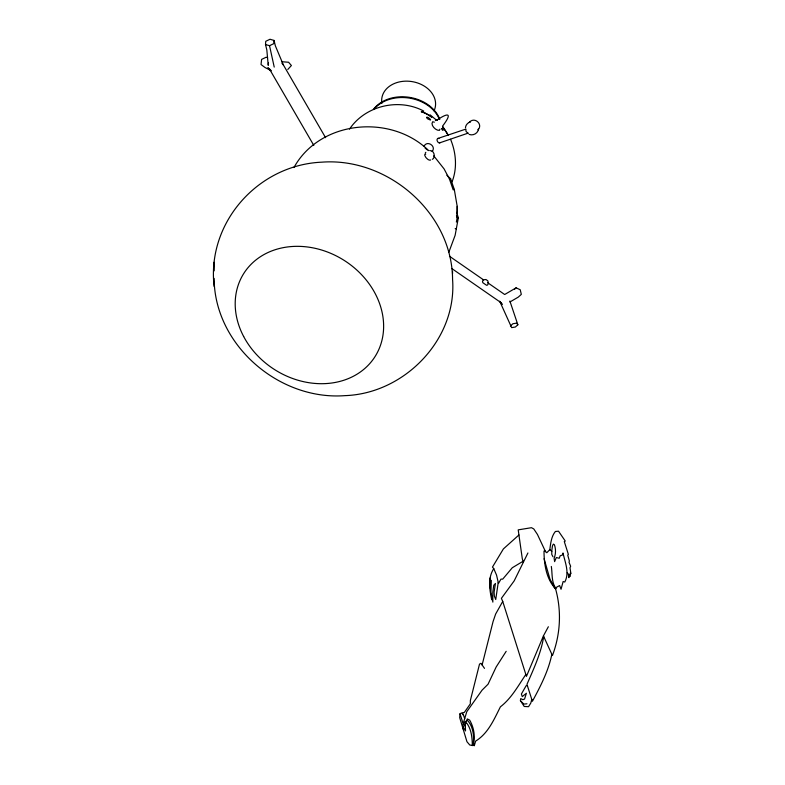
<?xml version="1.0" encoding="UTF-8"?>
<svg xmlns="http://www.w3.org/2000/svg" width="785" height="785" viewBox="0 0 785 785"><rect width="100%" height="100%" fill="white"/><g stroke="black" fill="none" stroke-linecap="round" stroke-linejoin="round"><path stroke-width="1.18" d="M214.128 286.437C206.641 222.528 258.137 164.899 321.762 162.171C387.505 157.147 452.189 212.676 452.572 279.401C457.105 339.591 404.334 393.677 344.909 395.64C279.166 400.664 214.482 345.135 214.099 278.41M452.543 273.779L452.543 271.384M446.861 175.251L450.6 178.725L454.309 189.509L457.194 206.347L457.184 217.7L456.379 222.076M491.312 580.36L490.949 591.959L492.852 602.124L492.784 592.214L493.765 585.257L495.443 583.471L494.108 592.135L494.364 596.119L495.737 599.505L498.239 582.48M439.924 129.152L439.384 130.369C435.861 130.82 430.111 125.011 432.623 121.773L434.36 122.166M552.983 556.761L551.757 554.396L551.835 550.226L552.483 545.761L553.376 544.123L554.406 544.741C555.917 548.97 555.927 554.053 554.112 558.174L554.612 561.638L556.31 557.546L559.244 558.253L560.156 555.809L562.639 554.916L563.012 552.983C565.063 562.531 569.733 572.589 564.798 582.019L563.13 581.538L561.039 589.26L559.646 585.581L556.81 587.052L556.055 588.534C551.306 582.686 552.473 573.521 551.325 566.446M268.421 62.928L268.235 65.332L266.822 49.916L265.507 44.519L265.752 41.291L270.02 39.25L274.043 40.428L275.358 45.824L283.365 64.919L325.589 137.679M274.043 40.428L273.788 43.646L269.52 45.687L265.507 44.519M464.7 718.609L463.552 715.321L461.521 712.947L460.03 713.732L459.686 717.618L466.957 741.717L469.773 745.004L472.923 745.554C475.7 737.341 473.993 727.528 469.646 720.1L467.32 718.932L466.261 721.337L465.269 724.496L465.525 730.923L462.895 726.567L463.101 725.016L464.112 722.534L467.379 720.336C473.473 726.645 474.415 737.213 472.923 745.554M543.681 636.586C541.061 653.297 533.643 668.928 526.961 684.353L532.397 701.309C540.433 686.414 548.391 671.155 551.855 654.307L543.426 635.899L548.352 626.744M456.556 212.372L458.361 217.739L455.123 235.343L448.834 252.25M465.466 127.788C465.613 125.05 467.644 122.833 470.166 121.969L469.214 122.48C474.169 116.268 483.295 123.853 478.163 129.888L478.497 128.868C478.153 133.293 473.09 136.011 469.106 134.402M482.108 664.964L493.068 621.583L495.649 614.017L502.734 601.438L501.389 598.347L514.185 580.871L527.922 552.974M429.994 115.807L427.069 114.188A10.951 2.041 31.2 0 0 422.86 112.363L421.447 112.127L421.368 111.441L423.144 112.039A16.877 3.15 31.2 0 1 428.374 114.836L431.789 117.21L430.18 115.905M531.788 699.327L530.797 703.075L528.54 706.696L524.213 706.461L520.641 700.956M468.203 133.107L439.531 142.899M456.32 228.808L455.182 228.631M490.164 577.868L489.801 587.788M452.052 181.826C457.42 168.206 456.124 152.653 450.551 139.279M543.426 635.899L526.441 676.366L502.734 601.438M518.934 534.977L503.391 548.911L492.47 567.074L493.765 568.644C487.721 577.721 489.536 589.398 491.645 599.505L492.038 599.809M525.911 674.354C518.218 685.717 511.486 698.336 500.408 706.824C494.01 719.462 488.231 733.367 475.622 741.128L474.277 745.75L473.806 743.454M293.943 167.529C320.064 120.134 390.91 113.639 428.708 150.612M424.086 146.187C427.089 139.858 436.715 146.324 432.123 151.485M425.234 153.183L425.823 152.31M506.178 651.324L496.149 667.014L488.064 684.206L482.059 690.172L466.771 711.72L463.435 722.799L465.387 726.655M442.504 126.189C452.052 113.766 449.501 111.598 436.774 120.193L437.353 119.977L435.381 120.596M349.492 129.142C365.251 105.592 398.868 97.801 423.723 111.048M287.801 69.463L291.402 65.528L288.586 62.25L281.697 61.73M432.339 159.326C435.302 158.374 435.018 150.318 429.817 150.563M567.221 572.756L568.212 574.002L568.909 577.662L569.105 574.257L570.263 576.396L570.381 572.736L570.901 573.668L569.998 567.81L570.656 566.27L569.027 562.315L569.38 561L567.741 555.142L568.379 554.426L564.287 541.562L565.269 541.042L558.518 531.2L555.378 531.484C551.306 536.4 550.628 543.563 549.824 549.637L546.792 552.738L544.515 550.599L544.005 551.158C544.054 564.209 546.262 578.947 555.515 588.75M514.587 289.204L516.108 287.84L520.229 289.743L521.318 294.375L518.286 297.113L509.975 301.96M510.417 325.981L512.899 323.744L516.618 323.135L517.855 324.774L515.362 327.021L511.643 327.62L499.711 301.244L502.322 304.511M523.055 561.275L512.281 567.751L502.714 579.144L500.987 579.104L498.465 583.451L496.562 575.15L493.765 568.644M516.108 287.84L504.677 294.512L487.622 282.678M454.27 189.371L453.18 189.852L449.511 179.206L450.6 178.725M438.059 138.405L465.917 129.074L465.956 131.262L467.958 133.381M526.97 703.782L523.88 704.106L520.347 700.681L520.759 698.591L522.83 699.71L524.566 699.023L526.392 693.263L522.251 696.609L521.397 694.009L526.166 685.678L527.402 685.658M465.564 723.27L466.761 723.162C471.442 729.461 472.246 737.861 472.325 745.485M458.361 217.739L457.184 217.7L456.458 215.551M425.715 154.203L424.921 154.292A4.327 2.031 41.9 0 0 424.822 155.548L425.804 157.373A6.094 2.865 41.9 0 0 426.559 158.217L427.599 159.159A6.094 2.718 51.8 0 0 428.424 159.757L429.964 160.219A4.327 1.933 51.8 0 0 430.572 159.905M267.557 57.629L266.115 57.246L261.601 59.405L261.032 64.537L264.996 67.49L271.404 70.758M449.481 256.244L483.599 279.902M451.905 268.607L500.82 302.519L501.821 303.844M425.127 148.149L427.491 149.964M270.599 69.826L267.813 67.736L270.629 71.023L313.814 145.421M430.082 114.855L436.823 120.409M549.824 549.637L551.816 551.345M433.752 155.852L444.114 168.952L449.511 179.206M281.952 63.281L283.365 64.919M484.502 668.369L480.95 663.305L479.517 664.1L470.362 700.505L470.323 703.86L464.308 712.437L462.434 712.8L463.552 715.321M554.828 588.259L549.961 579.124L544.083 558.714M551.855 654.307L552.454 655.514C560.578 633.74 561.717 610.514 555.368 588.112M448.137 134.932L442.583 126.532L443.172 127.376A15.307 1.835 56 0 1 447.116 133.332L447.558 134.215A14.365 1.079 63.8 0 1 447.96 135.099M460.03 713.732L463.425 724.663M517.855 324.774L509.887 301.048M545.526 551.669L537.45 534.457L533.771 528.933L531.465 527.697L518.208 529.865L522.31 558.792L523.409 562.462M269.52 45.687L274.23 67.088M462.895 726.567L463.415 729.628M457.194 206.347L457.213 212.205M214.119 262.259L214.148 270.874M438.943 138.602A2.306 1.364 54.5 0 0 437.706 138.533L437.157 139.23A2.394 1.698 57.7 0 0 437.235 140.878L437.834 141.967A2.384 1.599 69.1 0 0 440.248 142.477M373.945 109.35A36.345 28.074 8.9 0 1 408.965 98.037A36.345 28.074 8.9 0 1 439.286 119.114M373.385 109.468A36.345 28.074 8.9 0 1 409.083 97.281A36.345 28.074 8.9 0 1 439.806 119.389M381.883 103.345A27.102 20.94 8.9 0 1 411.428 81.503A27.102 20.94 8.9 0 1 434.046 110.852M441.719 128.593C442.76 132.204 444.428 129.348 441.719 128.593M426.795 117.357L426.765 117.809A2.463 0.844 31.4 0 0 427.648 118.839L430.386 120.056A2.345 0.775 40.7 0 0 430.278 119.241L428.217 117.505A2.09 0.716 31.4 0 0 427.001 117.259L426.795 117.357M483.275 279.862L482.49 281.501L482.814 282.688L486.553 285.279L487.573 285.024L488.447 283.208L487.779 280.795L485.925 279.509L483.275 279.862M243.654 336.5A77.686 64.743 32.3 0 0 372.11 360.757A77.686 64.743 32.3 0 0 312.489 247.775A77.686 64.743 32.3 0 0 243.654 336.5"/></g></svg>
